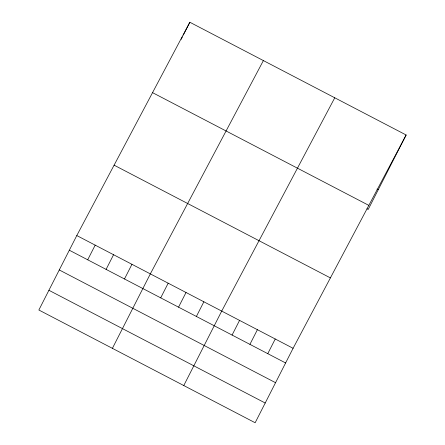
<?xml version="1.0" encoding="UTF-8"?>
<svg xmlns="http://www.w3.org/2000/svg" width="445" height="445" viewBox="0 0 445 445"><rect width="100%" height="100%" fill="white"/><g stroke="black" fill="none" stroke-linecap="round" stroke-linejoin="round"><path stroke-width="0.67" d="M76.796 235.555L38.86 310.009L255.152 422.75L293.088 348.296L406.14 134.991L189.848 22.25L76.796 235.555L293.088 348.296M181.121 39.383L182.378 36.913M183.312 35.083L189.848 22.25M87.71 259.802L95.18 245.139M106.094 269.386L113.564 254.724M124.478 278.971L131.954 264.308M112.401 348.34L150.338 273.886L263.384 60.581M160.706 297.855L168.182 283.192M178.551 307.156L186.021 292.493M196.395 316.456L203.866 301.793M183.774 385.548L221.71 311.094L334.762 97.789M232.084 335.057L239.555 320.394M249.929 344.358L257.399 329.695M267.773 353.658L275.244 338.995M406.14 134.991L368.204 209.445L366.969 208.8M377.026 189.069L378.256 189.715M152.54 92.643L368.833 205.384M114.104 165.167L330.396 277.908M69.325 250.224L285.612 362.964M59.274 269.954L275.561 382.694M48.917 290.279L265.203 403.02"/></g></svg>
